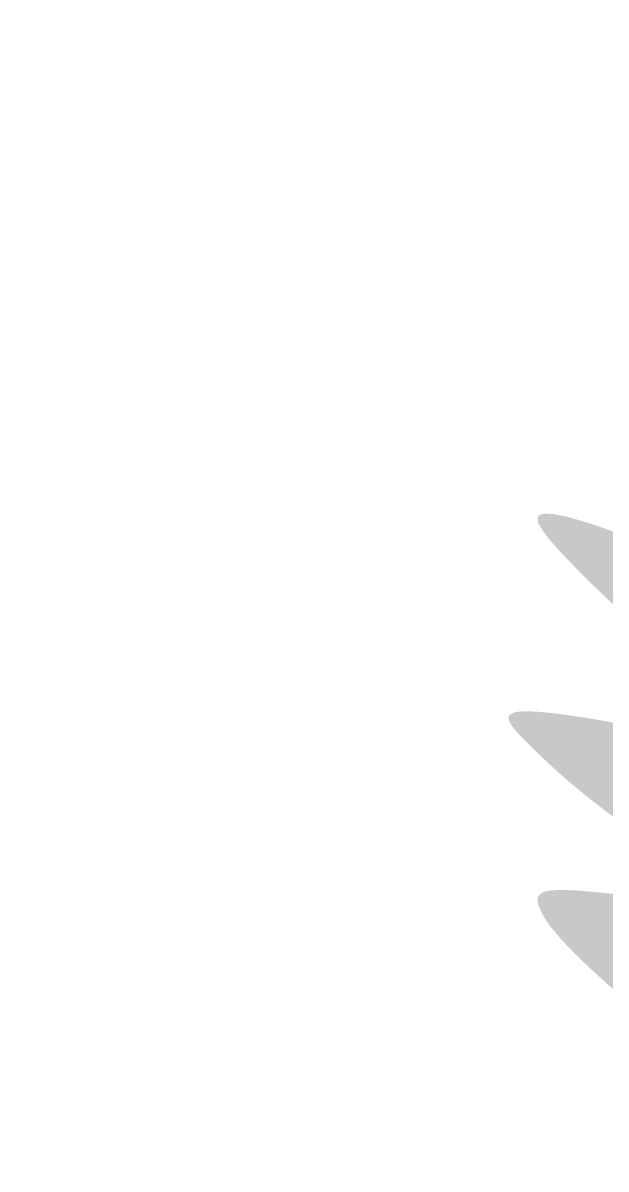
# Model space of a CAD drawing. Header units: millimetres. Extents: x -754 to 578, y -31 to 612.
# Drawn here: x -204.96 to -197.52, y 243.67 to 258.31 of the extents above; entities that cross this region are included whole.
import ezdxf

# ---------------------------------------------------------------- set-up
doc = ezdxf.new("R2010")
doc.units = ezdxf.units.MM
doc.layers.add('Images', color=7, linetype='Continuous')
doc.layers.add('magpiefill', color=3, linetype='Continuous')
picture_1 = doc.add_image_def('image11.jpg', size_in_pixel=(523, 700))

msp = doc.modelspace()

# ---------------------------------------------------------------- hatches: boundary and pattern name
at = {"layer": 'magpiefill'}
h = msp.add_hatch(color=253, dxfattribs=at)
h.dxf.hatch_style = 1
h.paths.add_polyline_path([(-194.6787339349058, 250.6418843141946), (-195.0530224774114, 250.8133858969299), (-195.4225992222692, 250.9803828191518), (-195.7844424711389, 251.141134635064), (-196.1355305256803, 251.29390089887), (-196.4728416875533, 251.4369411647734), (-196.793320117611, 251.5685491147546), (-197.0937734134806, 251.6871549419017), (-197.3709750319823, 251.7912229670794), (-197.6216984299371, 251.8792175111527), (-197.8427170641651, 251.9496028949865), (-198.030804391487, 252.0008434394456), (-198.1827338687231, 252.031403465395), (-198.2952789526942, 252.0397472936994), (-198.3659727896201, 252.0245269399483), (-198.3953872833193, 251.9851451986296), (-198.3848540270089, 251.9211925589559), (-198.3357046139068, 251.8322595101396), (-198.2492706372307, 251.7179365413932), (-198.1268836901982, 251.5778141419295), (-197.969875366027, 251.4114828009604), (-197.7795772579346, 251.218533007699), (-197.555467635157, 250.9982386448663), (-197.2896114710029, 250.7486071692181), (-196.9722204147991, 250.4673294310194), (-196.5935061158726, 250.1520962805347), (-196.1436802235504, 249.800598568029), (-195.6129543871594, 249.4105271437668), (-194.9915402560263, 248.9795728580127), (-194.2696494794785, 248.5054265610318), (-194.095117498503, 248.4490940042451), (-193.6215612861586, 248.2928895622225), (-193.1268532086925, 248.1267543749516), (-192.9724220328684, 248.0741187347454), (-193.4852042833525, 248.409625838115), (-193.9203123582693, 248.7275268903877), (-194.2844527021975, 249.0261248866125), (-194.5843317597154, 249.3037228218388), (-194.8266559754015, 249.5586236911157), (-195.0181317938343, 249.7891304894926), (-195.1654656595923, 249.9935462120185), (-195.2753640172538, 250.1701738537427), (-195.3495349275033, 250.3163365679762), (-195.369692915449, 250.4254381410756), (-195.3125541223044, 250.4899025176594), (-195.1548346892839, 250.5021536423457), (-194.8732507576011, 250.4546154597533), (-194.4445184684701, 250.3397119145002), (-193.8453539631049, 250.1498669512049), (-193.0524733827189, 249.8775045144856), (-193.1940037562533, 249.9451369299967), (-193.5578145049045, 250.1177560608729), (-193.9281082503121, 250.2923289503698), (-194.3027552930927, 250.4676185167424)])
h = msp.add_hatch(color=253, dxfattribs=at)
h.dxf.hatch_style = 1
h.paths.add_polyline_path([(-195.3824730711114, 248.8535158021037), (-195.7650199492741, 248.9653902064127), (-196.1232140254675, 249.0650303371131), (-196.4565815622012, 249.1521973096928), (-196.765314621501, 249.2275395242802), (-197.0497717152718, 249.291927202164), (-197.3103113554186, 249.3462305646326), (-197.5472920538463, 249.3913198329747), (-197.7610723224598, 249.4280652284788), (-197.9520106731642, 249.4573369724334), (-198.1204656178643, 249.4800052861272), (-198.2669066321436, 249.4967953539672), (-198.3922470462999, 249.5078522128349), (-198.4975111543093, 249.5131758627303), (-198.5837232501482, 249.5127663036533), (-198.651907627793, 249.5066235356041), (-198.7030885812196, 249.4947475585825), (-198.7382904044046, 249.4771383725885), (-198.7585373913242, 249.4537959776223), (-198.7645081364225, 249.4244430982397), (-198.7554984360162, 249.3876933572201), (-198.7304583868896, 249.3418831018986), (-198.6883380858272, 249.285348679611), (-198.6280876296133, 249.2164264376923), (-198.5486571150326, 249.1334527234781), (-198.4489966388694, 249.0347638843035), (-198.3280562979083, 248.9186962675039), (-198.1830093529243, 248.7831416557689), (-198.0039217206559, 248.6242135732064), (-197.7790824818322, 248.4375809792784), (-197.4967807171823, 248.2189128334464), (-197.1453055074356, 247.9638780951725), (-196.7129459333209, 247.6681457239189), (-196.1879910755675, 247.3273846791473), (-195.5593765624416, 246.9376647581143), (-195.3046328385367, 246.9030978486299), (-194.9951142421835, 246.8602012070556), (-194.6739186235576, 246.814437960995), (-194.636413822654, 246.8089176473848), (-194.9283635994132, 246.9542757724018), (-195.1728480242624, 247.0975507364211), (-195.3749372846192, 247.2374239854214), (-195.5397015679008, 247.3725769653816), (-195.6722110615248, 247.5016911222804), (-195.7775359529086, 247.6234479020967), (-195.8607464294697, 247.7365287508092), (-195.9269126786253, 247.8396151143969), (-195.980382724059, 247.9318190766239), (-196.0226159345169, 248.0139752723968), (-196.0543495150114, 248.0873489744077), (-196.0763206705548, 248.1532054553489), (-196.0892666061594, 248.2128099879121), (-196.0939245268372, 248.2674278447896), (-196.0910316376007, 248.3183242986734), (-196.0813251434619, 248.3667646222557), (-196.0652605218978, 248.4136345058201), (-196.0421663402432, 248.4583013100164), (-196.0110894382976, 248.4997528130865), (-195.9710766558604, 248.5369767932717), (-195.9211748327312, 248.5689610288134), (-195.8604308087094, 248.5946932979535), (-195.7878914235943, 248.6131613789331), (-195.7026035171856, 248.6233530499941), (-195.6032825592507, 248.6242722161003), (-195.4873185394297, 248.6149872891059), (-195.3517700773307, 248.5945828075872), (-195.1936957925618, 248.5621433101208), (-195.0101543047311, 248.5167533352833), (-194.7982042334468, 248.457497421651), (-194.554904198317, 248.3834601078006), (-194.2773128189499, 248.2937259323085), (-193.9584676088378, 248.185708514926), (-193.5753216570114, 248.0501378001035), (-193.1008069463855, 247.8760728134663), (-192.5078554598749, 247.6525725806393), (-191.7693991803945, 247.3686961272479), (-190.8583700908593, 247.0135024789173), (-189.7477001741839, 246.5760506612726), (-188.4103214132836, 246.0453996999389), (-188.4267459738085, 246.0782319332813), (-188.4825440528527, 246.3570866630436), (-188.9228514067777, 246.560041965444), (-189.401438885317, 246.7651220046988), (-189.9099991148993, 246.9707361992712), (-190.4402247219538, 247.1752939676242), (-190.9838083329094, 247.377204728221), (-191.5324425741953, 247.5748778995246), (-192.0778200722407, 247.7667228999982), (-192.6116334534743, 247.9511491481048), (-193.1268532086925, 248.1267543749516), (-193.6215612861585, 248.2928895622225), (-194.095117498503, 248.4490940042451), (-194.5468816583563, 248.5949069953477), (-194.976213578349, 248.7298678298579)])
h = msp.add_hatch(color=253, dxfattribs=at)
h.dxf.hatch_style = 1
h.paths.add_polyline_path([(-194.3393558891667, 246.7651938329996), (-194.6739186235576, 246.814437960995), (-194.9951142421834, 246.8602012070556), (-195.3046328385367, 246.9030978486299), (-195.6041645061104, 246.9437421631669), (-195.8953993383965, 246.9827484281153), (-196.1800274288883, 247.0207309209239), (-196.458936500582, 247.0580479703728), (-196.7298047944913, 247.0940341105672), (-196.9895081811338, 247.1277679269432), (-197.2349225310273, 247.1583280049379), (-197.4629237146892, 247.1847929299874), (-197.6703876026373, 247.2062412875283), (-197.8541900653893, 247.2217516629968), (-198.0112069734627, 247.2304026418297), (-198.1391421790487, 247.2313112036149), (-198.2390114610322, 247.2237479045454), (-198.3126585799712, 247.2070216949665), (-198.3619272964241, 247.1804415252231), (-198.3886613709493, 247.14331634566), (-198.3947045641049, 247.0949551066221), (-198.3819006364492, 247.0346667584541), (-198.3520933485405, 246.9617602515011), (-198.3045984774241, 246.8741279854073), (-198.2286198660937, 246.7639961570146), (-198.1108333740304, 246.6221744124644), (-197.9379148607147, 246.4394723978977), (-197.6965401856276, 246.2066997594559), (-197.3733852082499, 245.9146661432799), (-196.9551257880626, 245.5541811955114), (-196.4284377845463, 245.1160545622913), (-196.1223173086115, 245.1310790843741), (-195.763820133057, 245.1344704649988), (-195.3538005872879, 245.1275727699858), (-194.8907734400959, 245.1118448917769), (-194.3764066816267, 245.0887614846111), (-193.8249811874427, 245.0598602499154), (-193.2539310544602, 245.0266946509138), (-192.680690379596, 244.9908181508299), (-192.1226932597663, 244.9537842128879), (-191.5973737918874, 244.9171463003118), (-191.1221660728761, 244.8824578763254), (-190.7145041996492, 244.8512724041528), (-189.7659195962179, 244.6281886203427), (-189.2637294878141, 244.5166467284378), (-188.9847341612564, 244.6839595662952), (-188.9847341612564, 244.7955014582002), (-188.9847341612564, 245.0743561879625), (-189.1521333297258, 245.1858980798674), (-189.2637294878141, 245.4647528096298), (-188.8173374584551, 245.4089818636772), (-188.5941426766099, 245.4089818636772), (-188.2593492710075, 245.4089818636772), (-188.2593492710075, 245.5205237555821), (-188.2653746934189, 245.5566587100539), (-188.6153036297425, 245.6326583779989), (-188.9278247324653, 245.7036577413595), (-189.2130523008993, 245.7708683968301), (-189.4811006343565, 245.8355019411054), (-189.7420840321489, 245.8987699708797), (-190.0061167935886, 245.9618840828475), (-190.2833132179874, 246.0260558737035), (-190.5837876046575, 246.0924969401421), (-190.9148887518207, 246.1620335171885), (-191.2729034533388, 246.2339503931922), (-191.6513530019837, 246.3071469948335), (-192.0437586905269, 246.3805227487924), (-192.4436418117403, 246.4529770817492), (-192.8445236583959, 246.523409420384), (-193.239925523265, 246.5907191913771), (-193.6233686991196, 246.6538058214087), (-193.9897359455183, 246.7118545456204)])
h.paths.add_polyline_path([(-196.3149624873957, 246.2683151082524), (-196.2848053732468, 246.3196579882893), (-196.2404616825658, 246.3670081019309), (-196.1810607593671, 246.4100583152819), (-196.1057319476653, 246.4485014944468), (-196.0132546208288, 246.4818939997882), (-195.9010082696419, 246.5092461687004), (-195.7660224142429, 246.5294318328357), (-195.6053265747701, 246.5413248238467), (-195.415950271362, 246.5437989733854), (-195.1949230241567, 246.5357281131047), (-194.9392743532928, 246.5159860746564), (-194.6460337789085, 246.4834466896932), (-194.3142623546825, 246.4375724685326), (-193.951147268456, 246.3801806361523), (-193.5659072416101, 246.3136770961954), (-193.1677609955264, 246.2404677523049), (-192.7659272515861, 246.1629585081237), (-192.3696247311705, 246.0835552672949), (-191.9880721556613, 246.0046639334614), (-191.6304882464397, 245.9286904102662), (-191.3042650526614, 245.8575287061612), (-191.0094879345811, 245.7910252488329), (-190.7444155802274, 245.728514570777), (-190.5073066776293, 245.6693312044892), (-190.2964199148155, 245.6128096824646), (-190.1100139798149, 245.5582845371993), (-189.9463475606564, 245.5050903011883), (-189.8036793453688, 245.4525615069274), (-189.6803533793277, 245.4001691937274), (-189.5750551372959, 245.3479304281591), (-189.4865554513828, 245.2959987836092), (-189.413625153698, 245.2445278334638), (-189.3550350763507, 245.1936711511094), (-189.3095560514508, 245.1435823099322), (-189.2759589111075, 245.0944148833184), (-189.2530144874304, 245.0463224446546), (-189.2397411549404, 244.999569475895), (-189.2361474578038, 244.9548640932657), (-189.2424894825984, 244.9130253215613), (-189.2590233159022, 244.8748721855759), (-189.2860050442929, 244.8412237101038), (-189.3236907543482, 244.8128989199394), (-189.372336532646, 244.7907168398769), (-189.4321984657641, 244.7754964947106), (-189.5040874664265, 244.7678265593499), (-189.5910337519414, 244.7673743091636), (-189.6966223657633, 244.7735766696361), (-189.8244383513467, 244.7858705662512), (-189.9780667521458, 244.8036929244933), (-190.1610926116155, 244.8264806698461), (-190.3771009732095, 244.853670727794), (-190.6296768803828, 244.8847000238209), (-190.9205787082411, 244.9189884173763), (-191.2442581584947, 244.9558875037711), (-191.5933402645058, 244.9947318122816), (-191.9604500596363, 245.0348558721838), (-192.3382125772474, 245.0755942127541), (-192.7192528507023, 245.1162813632687), (-193.0961959133619, 245.156251853004), (-193.4616667985883, 245.194840211236), (-193.8093404478046, 245.2316539792617), (-194.1370914346801, 245.2673927464603), (-194.4438442409445, 245.3030291142317), (-194.7285233483282, 245.339535683976), (-194.9900532385614, 245.377885057093), (-195.227358393374, 245.4190498349826), (-195.4393632944965, 245.4640026190446), (-195.6249924236589, 245.513716010679), (-195.7837165571702, 245.5688298796797), (-195.9171916496549, 245.6286531694165), (-196.0276199503161, 245.692162091653), (-196.1172037083571, 245.7583328581531), (-196.1881451729811, 245.8261416806802), (-196.2426465933912, 245.8945647709982), (-196.2829102187908, 245.962578340871), (-196.3111382983832, 246.029158602062), (-196.3290209305064, 246.0934012087251), (-196.33619961004, 246.154879584575), (-196.3318036809983, 246.2132865957159)], flags=16)

# ---------------------------------------------------------------- pictures from other files: only their frames are drawn
at = {"layer": 'Images'}
image = msp.add_image(picture_1, insert=(-355.8175818121082, 1.13686837721616e-13), size_in_units=(221.90142857142854, 296.99999999999994), dxfattribs=at)
image.dxf.flags = 7

doc.saveas('drawing.dxf')
